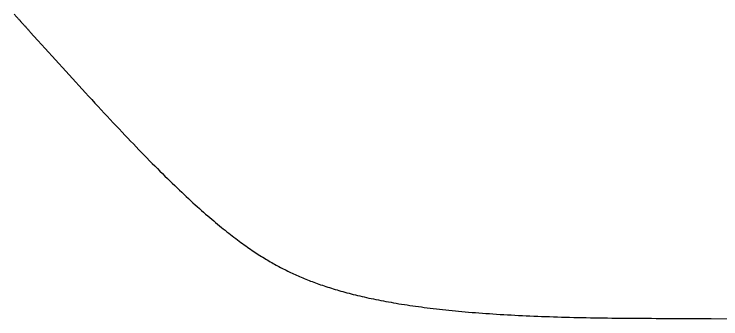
# Model space of a CAD drawing. Header units: millimetres. Extents: x 28.1 to 99.8, y 11.2 to 35.3.
# Drawn here: x 90.85 to 96.74, y 17.49 to 20.03 of the extents above; entities that cross this region are included whole.
import ezdxf

# ---------------------------------------------------------------- set-up
doc = ezdxf.new("R2010")
doc.units = ezdxf.units.MM

msp = doc.modelspace()

# ---------------------------------------------------------------- linework, layer by layer
at = {"layer": 'NOMINAL_SLOT_REFERENCE'}
msp.add_lwpolyline([(90.8469, 20.0297), (90.8508, 20.0254), (90.8547, 20.0211), (90.8586, 20.0168), (90.8625, 20.0124), (90.8664, 20.0081), (90.8703, 20.0038), (90.8742, 19.9995), (90.8781, 19.9952), (90.882, 19.9909), (90.8859, 19.9867), (90.8898, 19.9824), (90.8937, 19.9781), (90.8976, 19.9738), (90.9014, 19.9695), (90.9053, 19.9653), (90.9092, 19.961), (90.913, 19.9567), (90.9169, 19.9525), (90.9207, 19.9482), (90.9246, 19.944), (90.9284, 19.9397), (90.9323, 19.9355), (90.9361, 19.9312), (90.9399, 19.927), (90.9438, 19.9228), (90.9476, 19.9185), (90.9514, 19.9143), (90.9553, 19.9101), (90.9591, 19.9059), (90.9629, 19.9017), (90.9667, 19.8975), (90.9705, 19.8932), (90.9743, 19.889), (90.9781, 19.8849), (90.9819, 19.8807), (91.0459, 19.81), (91.0756, 19.7772), (91.1052, 19.7446), (91.1345, 19.7122), (91.1635, 19.6802), (91.1924, 19.6484), (91.221, 19.6168), (91.2494, 19.5856), (91.2775, 19.5546), (91.3055, 19.5239), (91.3332, 19.4935), (91.3607, 19.4634), (91.388, 19.4335), (91.415, 19.404), (91.4418, 19.3747), (91.4685, 19.3457), (91.4948, 19.3171), (91.521, 19.2887), (91.5469, 19.2606), (91.5727, 19.2328), (91.5982, 19.2053), (91.6235, 19.1781), (91.6485, 19.1513), (91.6734, 19.1247), (91.698, 19.0985), (91.7224, 19.0725), (91.7466, 19.0469), (91.7706, 19.0216), (91.7944, 18.9966), (91.8179, 18.9719), (91.8412, 18.9475), (91.8644, 18.9234), (91.8873, 18.8997), (91.9099, 18.8763), (91.9324, 18.8531), (91.9547, 18.8304), (91.9767, 18.8079), (91.9986, 18.7857), (92.0202, 18.7639), (92.0416, 18.7424), (92.0628, 18.7212), (92.0838, 18.7003), (92.1046, 18.6798), (92.1252, 18.6595), (92.1456, 18.6396), (92.1657, 18.62), (92.1857, 18.6007), (92.2054, 18.5817), (92.225, 18.563), (92.2443, 18.5447), (92.2635, 18.5266), (92.2824, 18.5089), (92.3012, 18.4915), (92.3197, 18.4744), (92.338, 18.4575), (92.3562, 18.441), (92.3741, 18.4248), (92.3919, 18.4089), (92.4094, 18.3932), (92.4268, 18.3779), (92.444, 18.3628), (92.461, 18.3481), (92.4778, 18.3336), (92.4944, 18.3194), (92.5108, 18.3054), (92.5271, 18.2918), (92.5431, 18.2784), (92.559, 18.2652), (92.5747, 18.2524), (92.5903, 18.2398), (92.6057, 18.2274), (92.6209, 18.2153), (92.6359, 18.2034), (92.6508, 18.1918), (92.6656, 18.1804), (92.6801, 18.1693), (92.6946, 18.1584), (92.7088, 18.1477), (92.723, 18.1372), (92.737, 18.1269), (92.7508, 18.1168), (92.7646, 18.107), (92.7782, 18.0973), (92.7916, 18.0879), (92.805, 18.0786), (92.8182, 18.0695), (92.8314, 18.0606), (92.8444, 18.0518), (92.8573, 18.0433), (92.8701, 18.0349), (92.8829, 18.0266), (92.8955, 18.0185), (92.9081, 18.0106), (92.9206, 18.0028), (92.9331, 17.9951), (92.9454, 17.9876), (92.9578, 17.9802), (92.97, 17.973), (92.9823, 17.9658), (92.9944, 17.9588), (93.0066, 17.9519), (93.0187, 17.9451), (93.0308, 17.9384), (93.0429, 17.9318), (93.055, 17.9253), (93.0671, 17.9189), (93.0792, 17.9125), (93.0913, 17.9063), (93.1034, 17.9001), (93.1156, 17.894), (93.1278, 17.888), (93.14, 17.8821), (93.1523, 17.8762), (93.1646, 17.8704), (93.177, 17.8646), (93.1894, 17.8589), (93.2019, 17.8533), (93.2145, 17.8477), (93.2272, 17.8422), (93.24, 17.8367), (93.2528, 17.8313), (93.2658, 17.8259), (93.2789, 17.8205), (93.2921, 17.8152), (93.3054, 17.8099), (93.3188, 17.8047), (93.3324, 17.7995), (93.3461, 17.7944), (93.36, 17.7893), (93.374, 17.7842), (93.3881, 17.7791), (93.4024, 17.7741), (93.4169, 17.7691), (93.4315, 17.7642), (93.4464, 17.7592), (93.4614, 17.7543), (93.4765, 17.7495), (93.4919, 17.7447), (93.5075, 17.7399), (93.5232, 17.7351), (93.5391, 17.7303), (93.5553, 17.7256), (93.5717, 17.721), (93.5882, 17.7163), (93.605, 17.7117), (93.622, 17.7071), (93.6392, 17.7026), (93.6566, 17.6981), (93.6743, 17.6936), (93.6922, 17.6892), (93.7103, 17.6848), (93.7286, 17.6804), (93.7472, 17.676), (93.766, 17.6717), (93.7851, 17.6675), (93.8044, 17.6633), (93.8239, 17.6591), (93.8437, 17.655), (93.8637, 17.6509), (93.884, 17.6468), (93.9045, 17.6428), (93.9252, 17.6388), (93.9462, 17.6349), (93.9675, 17.631), (93.989, 17.6272), (94.0108, 17.6234), (94.0328, 17.6197), (94.055, 17.616), (94.0775, 17.6123), (94.1003, 17.6088), (94.1233, 17.6052), (94.1466, 17.6017), (94.1701, 17.5983), (94.1939, 17.5949), (94.2179, 17.5916), (94.2422, 17.5883), (94.2667, 17.5851), (94.2915, 17.5819), (94.3165, 17.5788), (94.3418, 17.5758), (94.3673, 17.5728), (94.3931, 17.5699), (94.4191, 17.567), (94.4454, 17.5642), (94.4719, 17.5614), (94.4986, 17.5587), (94.5256, 17.5561), (94.5529, 17.5535), (94.5804, 17.5509), (94.6081, 17.5485), (94.6361, 17.5461), (94.6643, 17.5437), (94.6928, 17.5414), (94.7214, 17.5392), (94.7504, 17.537), (94.7795, 17.5349), (94.8089, 17.5329), (94.8386, 17.5309), (94.8684, 17.5289), (94.8985, 17.5271), (94.9288, 17.5252), (94.9594, 17.5235), (94.9901, 17.5218), (95.0211, 17.5201), (95.0523, 17.5186), (95.0838, 17.517), (95.1154, 17.5156), (95.1473, 17.5141), (95.1794, 17.5128), (95.2117, 17.5115), (95.2443, 17.5102), (95.277, 17.509), (95.3099, 17.5079), (95.3431, 17.5068), (95.3765, 17.5057), (95.4101, 17.5047), (95.4439, 17.5038), (95.4779, 17.5029), (95.512, 17.5021), (95.5465, 17.5013), (95.5811, 17.5005), (95.6159, 17.4998), (95.6509, 17.4992), (95.6861, 17.4985), (95.7215, 17.498), (95.757, 17.4974), (95.7928, 17.4969), (95.8288, 17.4965), (95.865, 17.496), (95.9013, 17.4957), (95.9379, 17.4953), (95.9746, 17.495), (96.0115, 17.4947), (96.0487, 17.4944), (96.0859, 17.4942), (96.1234, 17.494), (96.1611, 17.4938), (96.1989, 17.4937), (96.2369, 17.4936), (96.2752, 17.4935), (96.3135, 17.4934), (96.3521, 17.4933), (96.3908, 17.4933), (96.4297, 17.4932), (96.4688, 17.4932), (96.5081, 17.4932), (96.5475, 17.4932), (96.5871, 17.4931), (96.6269, 17.4931), (96.6569, 17.4931), (96.8114, 17.4894)], dxfattribs=at)

doc.saveas('drawing.dxf')
